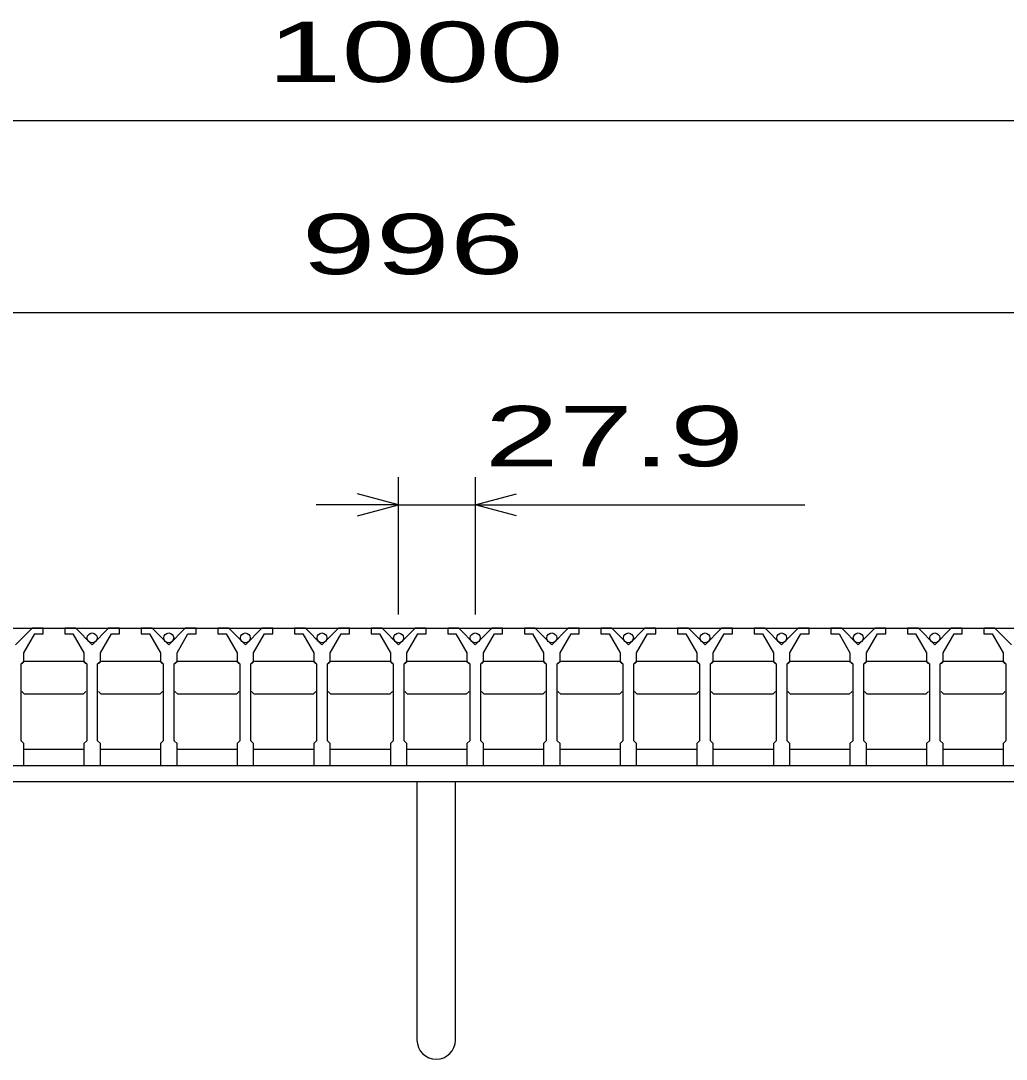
# Model space of a CAD drawing. Units: millimetres, scale not verified. Extents: x -1820 to 1724, y -1285 to 1059.
# Drawn here: x -1079.3 to -720.4, y -769 to -390.7 of the extents above; entities that cross this region are included whole.
import ezdxf
from ezdxf.enums import TextEntityAlignment as Align

# ---------------------------------------------------------------- set-up
doc = ezdxf.new("R2010")
doc.units = ezdxf.units.MM
doc.header["$LTSCALE"] = 10
for name, color, linetype, lineweight in [('16', 3, 'Continuous', 25), ('19', 6, 'Continuous', 25), ('22', 2, 'Continuous', 25)]:
    doc.layers.add(name, color=color, linetype=linetype, lineweight=lineweight)
doc.styles.add('ベクトル', font='')
doc.styles.get('ベクトル').set_extended_font_data('ベクトル')

msp = doc.modelspace()

# ---------------------------------------------------------------- linework, layer by layer
at = {"layer": '16'}
for p, q in [((-1426, -612), (-430, -612)), ((-1075.2, -612), (-1081.2, -618)), ((-1071.2, -612), (-1075.2, -612)), ((-1071.2, -614), (-1071.2, -612)), ((-1063.3, -612), (-1063.3, -614)), ((-1059.3, -612), (-1063.3, -612)), ((-1053.3, -618), (-1059.3, -612)), ((-1047.3, -612), (-1053.3, -618)), ((-1043.3, -612), (-1047.3, -612)), ((-1043.3, -614), (-1043.3, -612)), ((-1035.4, -612), (-1035.4, -614)), ((-1031.4, -612), (-1035.4, -612)), ((-1025.4, -618), (-1031.4, -612)), ((-1019.4, -612), (-1025.4, -618)), ((-1015.4, -612), (-1019.4, -612)), ((-1015.4, -614), (-1015.4, -612)), ((-1007.5, -612), (-1007.5, -614)), ((-1003.5, -612), (-1007.5, -612)), ((-997.5, -618), (-1003.5, -612)), ((-991.5, -612), (-997.5, -618)), ((-987.5, -612), (-991.5, -612)), ((-987.5, -614), (-987.5, -612)), ((-979.6, -612), (-979.6, -614)), ((-975.6, -612), (-979.6, -612)), ((-969.6, -618), (-975.6, -612)), ((-963.6, -612), (-969.6, -618)), ((-959.6, -612), (-963.6, -612)), ((-959.6, -614), (-959.6, -612)), ((-951.7, -612), (-951.7, -614)), ((-947.7, -612), (-951.7, -612)), ((-941.7, -618), (-947.7, -612)), ((-935.7, -612), (-941.7, -618)), ((-931.7, -612), (-935.7, -612)), ((-931.7, -614), (-931.7, -612)), ((-923.8, -612), (-923.8, -614)), ((-919.8, -612), (-923.8, -612)), ((-913.8, -618), (-919.8, -612)), ((-907.8, -612), (-913.8, -618)), ((-903.8, -612), (-907.8, -612)), ((-903.8, -614), (-903.8, -612)), ((-895.9, -612), (-895.9, -614)), ((-891.9, -612), (-895.9, -612)), ((-885.9, -618), (-891.9, -612)), ((-879.9, -612), (-885.9, -618)), ((-875.9, -612), (-879.9, -612)), ((-875.9, -614), (-875.9, -612)), ((-868, -612), (-868, -614)), ((-864, -612), (-868, -612)), ((-858, -618), (-864, -612)), ((-852, -612), (-858, -618)), ((-848, -612), (-852, -612)), ((-848, -614), (-848, -612)), ((-840.1, -612), (-840.1, -614)), ((-836.1, -612), (-840.1, -612)), ((-830.1, -618), (-836.1, -612)), ((-824.1, -612), (-830.1, -618)), ((-820.1, -612), (-824.1, -612)), ((-820.1, -614), (-820.1, -612)), ((-812.2, -612), (-812.2, -614)), ((-808.2, -612), (-812.2, -612)), ((-802.2, -618), (-808.2, -612)), ((-796.2, -612), (-802.2, -618)), ((-792.2, -612), (-796.2, -612)), ((-792.2, -614), (-792.2, -612)), ((-784.3, -612), (-784.3, -614)), ((-780.3, -612), (-784.3, -612)), ((-774.3, -618), (-780.3, -612)), ((-768.3, -612), (-774.3, -618)), ((-764.3, -612), (-768.3, -612)), ((-764.3, -614), (-764.3, -612)), ((-756.4, -612), (-756.4, -614)), ((-752.4, -612), (-756.4, -612)), ((-746.4, -618), (-752.4, -612)), ((-740.4, -612), (-746.4, -618)), ((-736.4, -612), (-740.4, -612)), ((-736.4, -614), (-736.4, -612)), ((-728.5, -612), (-728.5, -614)), ((-724.5, -612), (-728.5, -612)), ((-718.5, -618), (-724.5, -612)), ((-1078.2, -621), (-1074.2, -614)), ((-1074.2, -614), (-1071.2, -614)), ((-1063.3, -614), (-1060.3, -614)), ((-1060.3, -614), (-1056.3, -621)), ((-1050.3, -621), (-1046.3, -614)), ((-1046.3, -614), (-1043.3, -614)), ((-1035.4, -614), (-1032.4, -614)), ((-1032.4, -614), (-1028.4, -621)), ((-1022.4, -621), (-1018.4, -614)), ((-1018.4, -614), (-1015.4, -614)), ((-1007.5, -614), (-1004.5, -614)), ((-1004.5, -614), (-1000.5, -621)), ((-994.5, -621), (-990.5, -614)), ((-990.5, -614), (-987.5, -614)), ((-979.6, -614), (-976.6, -614)), ((-976.6, -614), (-972.6, -621)), ((-966.6, -621), (-962.6, -614)), ((-962.6, -614), (-959.6, -614)), ((-951.7, -614), (-948.7, -614)), ((-948.7, -614), (-944.7, -621)), ((-938.7, -621), (-934.7, -614)), ((-934.7, -614), (-931.7, -614)), ((-923.8, -614), (-920.8, -614)), ((-920.8, -614), (-916.8, -621)), ((-910.8, -621), (-906.8, -614)), ((-906.8, -614), (-903.8, -614)), ((-895.9, -614), (-892.9, -614)), ((-892.9, -614), (-888.9, -621)), ((-882.9, -621), (-878.9, -614)), ((-878.9, -614), (-875.9, -614)), ((-868, -614), (-865, -614)), ((-865, -614), (-861, -621)), ((-855, -621), (-851, -614)), ((-851, -614), (-848, -614)), ((-840.1, -614), (-837.1, -614)), ((-837.1, -614), (-833.1, -621)), ((-827.1, -621), (-823.1, -614)), ((-823.1, -614), (-820.1, -614)), ((-812.2, -614), (-809.2, -614)), ((-809.2, -614), (-805.2, -621)), ((-799.2, -621), (-795.2, -614)), ((-795.2, -614), (-792.2, -614)), ((-784.3, -614), (-781.3, -614)), ((-781.3, -614), (-777.3, -621)), ((-771.3, -621), (-767.3, -614)), ((-767.3, -614), (-764.3, -614)), ((-756.4, -614), (-753.4, -614)), ((-753.4, -614), (-749.4, -621)), ((-743.4, -621), (-739.4, -614)), ((-739.4, -614), (-736.4, -614)), ((-728.5, -614), (-725.5, -614)), ((-725.5, -614), (-721.5, -621)), ((-1079.2, -625), (-1078.2, -624)), ((-1078.95, -625), (-1077.95, -624)), ((-1078.2, -624), (-1078.2, -621)), ((-1077.95, -624), (-1056.55, -624)), ((-1056.55, -624), (-1055.55, -625)), ((-1056.3, -621), (-1056.3, -624)), ((-1056.3, -624), (-1055.3, -625)), ((-1051.3, -625), (-1050.3, -624)), ((-1051.05, -625), (-1050.05, -624)), ((-1050.3, -624), (-1050.3, -621)), ((-1050.05, -624), (-1028.65, -624)), ((-1028.65, -624), (-1027.65, -625)), ((-1028.4, -621), (-1028.4, -624)), ((-1028.4, -624), (-1027.4, -625)), ((-1023.4, -625), (-1022.4, -624)), ((-1023.15, -625), (-1022.15, -624)), ((-1022.4, -624), (-1022.4, -621)), ((-1022.15, -624), (-1000.75, -624)), ((-1000.75, -624), (-999.75, -625)), ((-1000.5, -621), (-1000.5, -624)), ((-1000.5, -624), (-999.5, -625)), ((-995.5, -625), (-994.5, -624)), ((-995.25, -625), (-994.25, -624)), ((-994.5, -624), (-994.5, -621)), ((-994.25, -624), (-972.85, -624)), ((-972.85, -624), (-971.85, -625)), ((-972.6, -621), (-972.6, -624)), ((-972.6, -624), (-971.6, -625)), ((-967.6, -625), (-966.6, -624)), ((-967.35, -625), (-966.35, -624)), ((-966.6, -624), (-966.6, -621)), ((-966.35, -624), (-944.95, -624)), ((-944.95, -624), (-943.95, -625)), ((-944.7, -621), (-944.7, -624)), ((-944.7, -624), (-943.7, -625)), ((-939.7, -625), (-938.7, -624)), ((-939.45, -625), (-938.45, -624)), ((-938.7, -624), (-938.7, -621)), ((-938.45, -624), (-917.05, -624)), ((-917.05, -624), (-916.05, -625)), ((-916.8, -621), (-916.8, -624)), ((-916.8, -624), (-915.8, -625)), ((-911.8, -625), (-910.8, -624)), ((-911.55, -625), (-910.55, -624)), ((-910.8, -624), (-910.8, -621)), ((-910.55, -624), (-889.15, -624)), ((-889.15, -624), (-888.15, -625)), ((-888.9, -621), (-888.9, -624)), ((-888.9, -624), (-887.9, -625)), ((-883.9, -625), (-882.9, -624)), ((-883.65, -625), (-882.65, -624)), ((-882.9, -624), (-882.9, -621)), ((-882.65, -624), (-861.25, -624)), ((-861.25, -624), (-860.25, -625)), ((-861, -621), (-861, -624)), ((-861, -624), (-860, -625)), ((-856, -625), (-855, -624)), ((-855.75, -625), (-854.75, -624)), ((-855, -624), (-855, -621)), ((-854.75, -624), (-833.35, -624)), ((-833.35, -624), (-832.35, -625)), ((-833.1, -621), (-833.1, -624)), ((-833.1, -624), (-832.1, -625)), ((-828.1, -625), (-827.1, -624)), ((-827.85, -625), (-826.85, -624)), ((-827.1, -624), (-827.1, -621)), ((-826.85, -624), (-805.45, -624)), ((-805.45, -624), (-804.45, -625)), ((-805.2, -621), (-805.2, -624)), ((-805.2, -624), (-804.2, -625)), ((-800.2, -625), (-799.2, -624)), ((-799.95, -625), (-798.95, -624)), ((-799.2, -624), (-799.2, -621)), ((-798.95, -624), (-777.55, -624)), ((-777.55, -624), (-776.55, -625)), ((-777.3, -621), (-777.3, -624)), ((-777.3, -624), (-776.3, -625)), ((-772.3, -625), (-771.3, -624)), ((-772.05, -625), (-771.05, -624)), ((-771.3, -624), (-771.3, -621)), ((-771.05, -624), (-749.65, -624)), ((-749.65, -624), (-748.65, -625)), ((-749.4, -621), (-749.4, -624)), ((-749.4, -624), (-748.4, -625)), ((-744.4, -625), (-743.4, -624)), ((-744.15, -625), (-743.15, -624)), ((-743.4, -624), (-743.4, -621)), ((-743.15, -624), (-721.75, -624)), ((-721.75, -624), (-720.75, -625)), ((-721.5, -621), (-721.5, -624)), ((-721.5, -624), (-720.5, -625)), ((-1079.2, -653), (-1079.2, -625)), ((-1055.3, -625), (-1055.3, -653)), ((-1051.3, -653), (-1051.3, -625)), ((-1027.4, -625), (-1027.4, -653)), ((-1023.4, -653), (-1023.4, -625)), ((-999.5, -625), (-999.5, -653)), ((-995.5, -653), (-995.5, -625)), ((-971.6, -625), (-971.6, -653)), ((-967.6, -653), (-967.6, -625)), ((-943.7, -625), (-943.7, -653)), ((-939.7, -653), (-939.7, -625)), ((-915.8, -625), (-915.8, -653)), ((-911.8, -653), (-911.8, -625)), ((-887.9, -625), (-887.9, -653)), ((-883.9, -653), (-883.9, -625)), ((-860, -625), (-860, -653)), ((-856, -653), (-856, -625)), ((-832.1, -625), (-832.1, -653)), ((-828.1, -653), (-828.1, -625)), ((-804.2, -625), (-804.2, -653)), ((-800.2, -653), (-800.2, -625)), ((-776.3, -625), (-776.3, -653)), ((-772.3, -653), (-772.3, -625)), ((-748.4, -625), (-748.4, -653)), ((-744.4, -653), (-744.4, -625)), ((-720.5, -625), (-720.5, -653)), ((-1077.95, -636), (-1078.95, -635)), ((-1055.55, -635), (-1056.55, -636)), ((-1050.05, -636), (-1051.05, -635)), ((-1027.65, -635), (-1028.65, -636)), ((-1022.15, -636), (-1023.15, -635)), ((-999.75, -635), (-1000.75, -636)), ((-994.25, -636), (-995.25, -635)), ((-971.85, -635), (-972.85, -636)), ((-966.35, -636), (-967.35, -635)), ((-943.95, -635), (-944.95, -636)), ((-938.45, -636), (-939.45, -635)), ((-916.05, -635), (-917.05, -636)), ((-910.55, -636), (-911.55, -635)), ((-888.15, -635), (-889.15, -636)), ((-882.65, -636), (-883.65, -635)), ((-860.25, -635), (-861.25, -636)), ((-854.75, -636), (-855.75, -635)), ((-832.35, -635), (-833.35, -636)), ((-826.85, -636), (-827.85, -635)), ((-804.45, -635), (-805.45, -636)), ((-798.95, -636), (-799.95, -635)), ((-776.55, -635), (-777.55, -636)), ((-771.05, -636), (-772.05, -635)), ((-748.65, -635), (-749.65, -636)), ((-743.15, -636), (-744.15, -635)), ((-720.75, -635), (-721.75, -636)), ((-1056.55, -636), (-1077.95, -636)), ((-1028.65, -636), (-1050.05, -636)), ((-1000.75, -636), (-1022.15, -636)), ((-972.85, -636), (-994.25, -636)), ((-944.95, -636), (-966.35, -636)), ((-917.05, -636), (-938.45, -636)), ((-889.15, -636), (-910.55, -636)), ((-861.25, -636), (-882.65, -636)), ((-833.35, -636), (-854.75, -636)), ((-805.45, -636), (-826.85, -636)), ((-777.55, -636), (-798.95, -636)), ((-749.65, -636), (-771.05, -636)), ((-721.75, -636), (-743.15, -636)), ((-1078.2, -654), (-1079.2, -653)), ((-1078.2, -662), (-1078.2, -654)), ((-1055.3, -653), (-1056.3, -654)), ((-1056.3, -654), (-1056.3, -662)), ((-1050.3, -654), (-1051.3, -653)), ((-1050.3, -662), (-1050.3, -654)), ((-1027.4, -653), (-1028.4, -654)), ((-1028.4, -654), (-1028.4, -662)), ((-1022.4, -654), (-1023.4, -653)), ((-1022.4, -662), (-1022.4, -654)), ((-999.5, -653), (-1000.5, -654)), ((-1000.5, -654), (-1000.5, -662)), ((-994.5, -654), (-995.5, -653)), ((-994.5, -662), (-994.5, -654)), ((-971.6, -653), (-972.6, -654)), ((-972.6, -654), (-972.6, -662)), ((-966.6, -654), (-967.6, -653)), ((-966.6, -662), (-966.6, -654)), ((-943.7, -653), (-944.7, -654)), ((-944.7, -654), (-944.7, -662)), ((-938.7, -654), (-939.7, -653)), ((-938.7, -662), (-938.7, -654)), ((-915.8, -653), (-916.8, -654)), ((-916.8, -654), (-916.8, -662)), ((-910.8, -654), (-911.8, -653)), ((-910.8, -662), (-910.8, -654)), ((-887.9, -653), (-888.9, -654)), ((-888.9, -654), (-888.9, -662)), ((-882.9, -654), (-883.9, -653)), ((-882.9, -662), (-882.9, -654)), ((-860, -653), (-861, -654)), ((-861, -654), (-861, -662)), ((-855, -654), (-856, -653)), ((-855, -662), (-855, -654)), ((-832.1, -653), (-833.1, -654)), ((-833.1, -654), (-833.1, -662)), ((-827.1, -654), (-828.1, -653)), ((-827.1, -662), (-827.1, -654)), ((-804.2, -653), (-805.2, -654)), ((-805.2, -654), (-805.2, -662)), ((-799.2, -654), (-800.2, -653)), ((-799.2, -662), (-799.2, -654)), ((-776.3, -653), (-777.3, -654)), ((-777.3, -654), (-777.3, -662)), ((-771.3, -654), (-772.3, -653)), ((-771.3, -662), (-771.3, -654)), ((-748.4, -653), (-749.4, -654)), ((-749.4, -654), (-749.4, -662)), ((-743.4, -654), (-744.4, -653)), ((-743.4, -662), (-743.4, -654)), ((-720.5, -653), (-721.5, -654)), ((-721.5, -654), (-721.5, -662)), ((-1078.2, -656), (-1056.3, -656)), ((-1050.3, -656), (-1028.4, -656)), ((-1022.4, -656), (-1000.5, -656)), ((-994.5, -656), (-972.6, -656)), ((-966.6, -656), (-944.7, -656)), ((-938.7, -656), (-916.8, -656)), ((-910.8, -656), (-888.9, -656)), ((-882.9, -656), (-861, -656)), ((-855, -656), (-833.1, -656)), ((-827.1, -656), (-805.2, -656)), ((-799.2, -656), (-777.3, -656)), ((-771.3, -656), (-749.4, -656)), ((-743.4, -656), (-721.5, -656)), ((-1084.2, -662), (-1078.2, -662)), ((-1056.3, -662), (-1050.3, -662)), ((-1028.4, -662), (-1022.4, -662)), ((-1000.5, -662), (-994.5, -662)), ((-972.6, -662), (-966.6, -662)), ((-944.7, -662), (-938.7, -662)), ((-916.8, -662), (-910.8, -662)), ((-888.9, -662), (-882.9, -662)), ((-861, -662), (-855, -662)), ((-833.1, -662), (-827.1, -662)), ((-805.2, -662), (-799.2, -662)), ((-777.3, -662), (-771.3, -662)), ((-749.4, -662), (-743.4, -662)), ((-721.5, -662), (-715.5, -662))]:
    msp.add_line(p, q, dxfattribs=at)
for centre in [(-1053.3, -615.5), (-1025.4, -615.5), (-997.5, -615.5), (-969.6, -615.5), (-941.7, -615.5), (-913.8, -615.5), (-885.9, -615.5), (-858, -615.5), (-830.1, -615.5), (-802.2, -615.5), (-774.3, -615.5), (-746.4, -615.5)]:
    msp.add_circle(centre, 1.8, dxfattribs=at)
at = {"layer": '19'}
for p, q in [((-1428, -662), (-428, -662)), ((-428, -668), (-1428, -668)), ((-935, -668), (-935, -762)), ((-921, -762), (-921, -668))]:
    msp.add_line(p, q, dxfattribs=at)
msp.add_arc((-928, -762), 7, 180, 0, dxfattribs=at)
at = {"layer": '22', "color": 4}
for p, q in [((-1428, -427), (-428, -427)), ((-1426, -497), (-430, -497)), ((-941.7, -607), (-941.7, -557)), ((-913.8, -557), (-913.8, -607)), ((-941.7, -567), (-956.7, -563)), ((-913.8, -567), (-898.8, -563)), ((-941.7, -567), (-971.7, -567)), ((-956.7, -571), (-941.7, -567)), ((-941.7, -567), (-913.8, -567)), ((-898.8, -571), (-913.8, -567)), ((-913.8, -567), (-793.8, -567))]:
    msp.add_line(p, q, dxfattribs=at)

# ---------------------------------------------------------------- texts
at = {"layer": '22', "style": 'ベクトル', "width": 1.65}
for s, p in [(' 1000 ', (-1003, -402)), (' 996 ', (-990.5, -472)), (' 27.9 ', (-923.8, -542))]:
    msp.add_text(s, height=21.99, dxfattribs=at).set_placement(p, align=Align.MIDDLE_LEFT)

doc.saveas('drawing.dxf')
